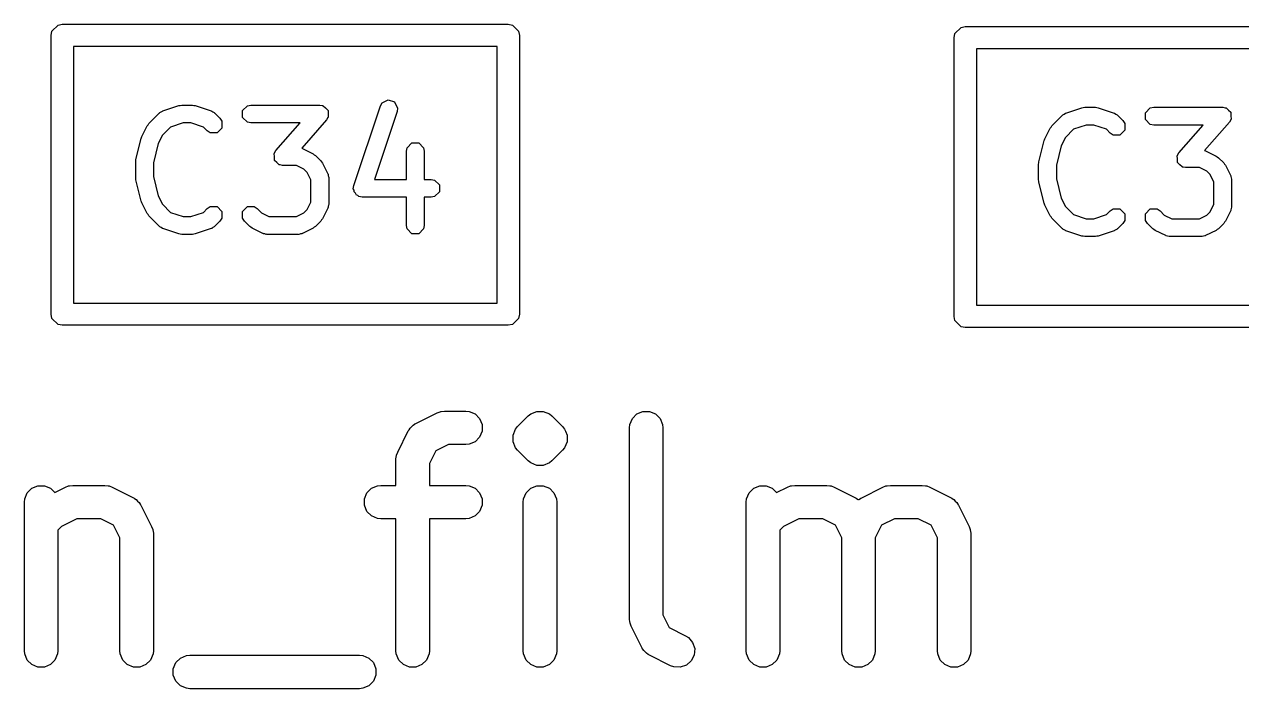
# Model space of a CAD drawing. Header units: inches. Extents: x 1.92 to 4.46, y -4.34 to -2.08.
# Drawn here: x 2.4732 to 2.6882, y -3.4915 to -3.3742 of the extents above; entities that cross this region are included whole.
import ezdxf

# ---------------------------------------------------------------- set-up
doc = ezdxf.new("R2010")
doc.units = ezdxf.units.IN
doc.header["$MEASUREMENT"] = 0
doc.layers.add('BLACK', color=250, linetype='CONTINUOUS')

msp = doc.modelspace()

# ---------------------------------------------------------------- linework, layer by layer
at = {"layer": 'BLACK', "linetype": 'CONTINUOUS'}
for p, q in [((2.4781, -3.37543), (2.47917, -3.37436)), ((2.47917, -3.37436), (2.47992, -3.37421)), ((2.47992, -3.37421), (2.55866, -3.37421)), ((2.55866, -3.37421), (2.55941, -3.37436)), ((2.55941, -3.37436), (2.56048, -3.37543)), ((2.63755, -3.37582), (2.63862, -3.37476)), ((2.63862, -3.37476), (2.63937, -3.37461)), ((2.63937, -3.37461), (2.71811, -3.37461)), ((2.47795, -3.37618), (2.4781, -3.37543)), ((2.47795, -3.42539), (2.47795, -3.37618)), ((2.56048, -3.37543), (2.56063, -3.37618)), ((2.56063, -3.37618), (2.56063, -3.42539)), ((2.6374, -3.37657), (2.63755, -3.37582)), ((2.6374, -3.42579), (2.6374, -3.37657)), ((2.48189, -3.37815), (2.48189, -3.42343)), ((2.55669, -3.37815), (2.48189, -3.37815)), ((2.55669, -3.42343), (2.55669, -3.37815)), ((2.64134, -3.37854), (2.64134, -3.42382)), ((2.71614, -3.37854), (2.64134, -3.37854)), ((2.53638, -3.38808), (2.53746, -3.38754)), ((2.53746, -3.38754), (2.5386, -3.38792)), ((2.49709, -3.38987), (2.49715, -3.38983)), ((2.49715, -3.38983), (2.49717, -3.38979)), ((2.49717, -3.38979), (2.49739, -3.38967)), ((2.49739, -3.38967), (2.4976, -3.38953)), ((2.4976, -3.38953), (2.49763, -3.38953)), ((2.49763, -3.38953), (2.4977, -3.38949)), ((2.4977, -3.38949), (2.50051, -3.38855)), ((2.50051, -3.38855), (2.50076, -3.38852)), ((2.50076, -3.38852), (2.50101, -3.38847)), ((2.50101, -3.38847), (2.50289, -3.38847)), ((2.50289, -3.38847), (2.50313, -3.38852)), ((2.50313, -3.38852), (2.50339, -3.38855)), ((2.50339, -3.38855), (2.5062, -3.38949)), ((2.5062, -3.38949), (2.50627, -3.38953)), ((2.50627, -3.38953), (2.5063, -3.38953)), ((2.5063, -3.38953), (2.50651, -3.38967)), ((2.50651, -3.38967), (2.50673, -3.38979)), ((2.50673, -3.38979), (2.50675, -3.38983)), ((2.50675, -3.38983), (2.50681, -3.38987)), ((2.51174, -3.38944), (2.5126, -3.38859)), ((2.51174, -3.39065), (2.51174, -3.38944)), ((2.5126, -3.38859), (2.5132, -3.38847)), ((2.5132, -3.38847), (2.52538, -3.38847)), ((2.52538, -3.38847), (2.52582, -3.38856)), ((2.52582, -3.38856), (2.52589, -3.38855)), ((2.52589, -3.38855), (2.52591, -3.38858)), ((2.52591, -3.38858), (2.52599, -3.38859)), ((2.52599, -3.38859), (2.52638, -3.38898)), ((2.52638, -3.38898), (2.5268, -3.38935)), ((2.5268, -3.38935), (2.5268, -3.3894)), ((2.5268, -3.3894), (2.52684, -3.38944)), ((2.52684, -3.38944), (2.52684, -3.39)), ((2.53139, -3.40267), (2.53608, -3.38861)), ((2.53906, -3.38961), (2.53507, -3.40159)), ((2.53608, -3.38861), (2.53638, -3.38808)), ((2.5386, -3.38792), (2.53914, -3.389)), ((2.53914, -3.389), (2.53906, -3.38961)), ((2.65715, -3.38988), (2.65996, -3.38894)), ((2.65996, -3.38894), (2.66021, -3.38891)), ((2.66021, -3.38891), (2.66046, -3.38886)), ((2.66046, -3.38886), (2.66234, -3.38886)), ((2.66234, -3.38886), (2.66258, -3.38891)), ((2.66258, -3.38891), (2.66283, -3.38894)), ((2.66283, -3.38894), (2.66565, -3.38988)), ((2.67119, -3.38984), (2.67204, -3.38898)), ((2.67119, -3.39104), (2.67119, -3.38984)), ((2.67204, -3.38898), (2.67265, -3.38886)), ((2.67265, -3.38886), (2.68483, -3.38886)), ((2.68483, -3.38886), (2.68527, -3.38895)), ((2.68527, -3.38895), (2.68534, -3.38895)), ((2.68534, -3.38895), (2.68536, -3.38897)), ((2.68536, -3.38897), (2.68544, -3.38898)), ((2.68544, -3.38898), (2.68583, -3.38938)), ((2.68583, -3.38938), (2.68624, -3.38974)), ((2.68624, -3.38974), (2.68625, -3.3898)), ((2.68625, -3.3898), (2.68629, -3.38984)), ((2.68629, -3.38984), (2.68629, -3.39039)), ((2.49492, -3.39215), (2.49507, -3.39195)), ((2.49507, -3.39195), (2.49521, -3.39174)), ((2.49521, -3.39174), (2.49709, -3.38987)), ((2.50127, -3.39162), (2.49905, -3.39236)), ((2.50263, -3.39162), (2.50127, -3.39162)), ((2.50485, -3.39236), (2.50263, -3.39162)), ((2.50681, -3.38987), (2.50775, -3.39081)), ((2.50775, -3.39081), (2.50809, -3.39132)), ((2.50809, -3.39132), (2.50809, -3.39252)), ((2.5126, -3.3915), (2.51174, -3.39065)), ((2.5132, -3.39162), (2.5126, -3.3915)), ((2.52191, -3.39162), (2.5132, -3.39162)), ((2.51764, -3.39651), (2.52191, -3.39162)), ((2.52657, -3.39108), (2.5222, -3.39608)), ((2.52679, -3.39069), (2.52657, -3.39108)), ((2.52684, -3.39065), (2.52679, -3.39069)), ((2.52684, -3.39), (2.52688, -3.39055)), ((2.52688, -3.39055), (2.52684, -3.39061)), ((2.52684, -3.39061), (2.52684, -3.39065)), ((2.65466, -3.39214), (2.65654, -3.39026)), ((2.65654, -3.39026), (2.6566, -3.39022)), ((2.6566, -3.39022), (2.65662, -3.39019)), ((2.65662, -3.39019), (2.65684, -3.39006)), ((2.65684, -3.39006), (2.65705, -3.38992)), ((2.65705, -3.38992), (2.65708, -3.38992)), ((2.65708, -3.38992), (2.65715, -3.38988)), ((2.66565, -3.38988), (2.66571, -3.38992)), ((2.66571, -3.38992), (2.66575, -3.38992)), ((2.66575, -3.38992), (2.66596, -3.39006)), ((2.66596, -3.39006), (2.66618, -3.39019)), ((2.66618, -3.39019), (2.6662, -3.39022)), ((2.6662, -3.39022), (2.66626, -3.39026)), ((2.66626, -3.39026), (2.6672, -3.3912)), ((2.6672, -3.3912), (2.66754, -3.39171)), ((2.66754, -3.39171), (2.66754, -3.39292)), ((2.67204, -3.39189), (2.67119, -3.39104)), ((2.67265, -3.39201), (2.67204, -3.39189)), ((2.68602, -3.39148), (2.68164, -3.39647)), ((2.68624, -3.39109), (2.68602, -3.39148)), ((2.68629, -3.39104), (2.68624, -3.39109)), ((2.68629, -3.39039), (2.68632, -3.39094)), ((2.68632, -3.39094), (2.68629, -3.39101)), ((2.68629, -3.39101), (2.68629, -3.39104)), ((2.49393, -3.39419), (2.49398, -3.39403)), ((2.49398, -3.39403), (2.49492, -3.39215)), ((2.49762, -3.39379), (2.49687, -3.39528)), ((2.49905, -3.39236), (2.49762, -3.39379)), ((2.50552, -3.39303), (2.50485, -3.39236)), ((2.50603, -3.39337), (2.50552, -3.39303)), ((2.50724, -3.39337), (2.50603, -3.39337)), ((2.50809, -3.39252), (2.50724, -3.39337)), ((2.65343, -3.39442), (2.65437, -3.39255)), ((2.65437, -3.39255), (2.65452, -3.39235)), ((2.65452, -3.39235), (2.65466, -3.39214)), ((2.6585, -3.39275), (2.65707, -3.39418)), ((2.66072, -3.39201), (2.6585, -3.39275)), ((2.66208, -3.39201), (2.66072, -3.39201)), ((2.6643, -3.39275), (2.66208, -3.39201)), ((2.66497, -3.39343), (2.6643, -3.39275)), ((2.66548, -3.39377), (2.66497, -3.39343)), ((2.66669, -3.39377), (2.66548, -3.39377)), ((2.66754, -3.39292), (2.66669, -3.39377)), ((2.68136, -3.39201), (2.67265, -3.39201)), ((2.67709, -3.3969), (2.68136, -3.39201)), ((2.49292, -3.3981), (2.49386, -3.39435)), ((2.49386, -3.39435), (2.49393, -3.39419)), ((2.49687, -3.39528), (2.49603, -3.39868)), ((2.5222, -3.39608), (2.52224, -3.39609)), ((2.52224, -3.39609), (2.52226, -3.39611)), ((2.52226, -3.39611), (2.52234, -3.39614)), ((2.52234, -3.39614), (2.52421, -3.39707)), ((2.54068, -3.39661), (2.5408, -3.396)), ((2.5408, -3.396), (2.54165, -3.39515)), ((2.54165, -3.39515), (2.54286, -3.39515)), ((2.54286, -3.39515), (2.54371, -3.396)), ((2.54371, -3.396), (2.54383, -3.39661)), ((2.65237, -3.39849), (2.65331, -3.39474)), ((2.65331, -3.39474), (2.65338, -3.39459)), ((2.65338, -3.39459), (2.65343, -3.39442)), ((2.65632, -3.39568), (2.65547, -3.39907)), ((2.65707, -3.39418), (2.65632, -3.39568)), ((2.49288, -3.39848), (2.49291, -3.39829)), ((2.49291, -3.39829), (2.49292, -3.3981)), ((2.51733, -3.39704), (2.51737, -3.39698)), ((2.51737, -3.39759), (2.51733, -3.39704)), ((2.51737, -3.39694), (2.51741, -3.3969)), ((2.51737, -3.39698), (2.51737, -3.39694)), ((2.51737, -3.39815), (2.51737, -3.39759)), ((2.51741, -3.39819), (2.51737, -3.39815)), ((2.51741, -3.3969), (2.51764, -3.39651)), ((2.51741, -3.39824), (2.51741, -3.39819)), ((2.51783, -3.39861), (2.51741, -3.39824)), ((2.52421, -3.39707), (2.52441, -3.39723)), ((2.52441, -3.39723), (2.52462, -3.39737)), ((2.52462, -3.39737), (2.52556, -3.39831)), ((2.52556, -3.39831), (2.5257, -3.39852)), ((2.54068, -3.40159), (2.54068, -3.39661)), ((2.54383, -3.39661), (2.54383, -3.40159)), ((2.67678, -3.39743), (2.67682, -3.39737)), ((2.67682, -3.39799), (2.67678, -3.39743)), ((2.67682, -3.39734), (2.67686, -3.39729)), ((2.67682, -3.39737), (2.67682, -3.39734)), ((2.67682, -3.39854), (2.67682, -3.39799)), ((2.67686, -3.39729), (2.67709, -3.3969)), ((2.68164, -3.39647), (2.68169, -3.39648)), ((2.68169, -3.39648), (2.68171, -3.39651)), ((2.68171, -3.39651), (2.68179, -3.39653)), ((2.68179, -3.39653), (2.68366, -3.39747)), ((2.68366, -3.39747), (2.68386, -3.39762)), ((2.68386, -3.39762), (2.68407, -3.39776)), ((2.68407, -3.39776), (2.68501, -3.3987)), ((2.49288, -3.40129), (2.49288, -3.39848)), ((2.49603, -3.39868), (2.49603, -3.4011)), ((2.51822, -3.399), (2.51783, -3.39861)), ((2.51829, -3.39901), (2.51822, -3.399)), ((2.51832, -3.39904), (2.51829, -3.39901)), ((2.51838, -3.39903), (2.51832, -3.39904)), ((2.51882, -3.39912), (2.51838, -3.39903)), ((2.52126, -3.39912), (2.51882, -3.39912)), ((2.52258, -3.39978), (2.52126, -3.39912)), ((2.52315, -3.40035), (2.52258, -3.39978)), ((2.52381, -3.40167), (2.52315, -3.40035)), ((2.5257, -3.39852), (2.52586, -3.39871)), ((2.52586, -3.39871), (2.52679, -3.40059)), ((2.65232, -3.39888), (2.65236, -3.39869)), ((2.65232, -3.40169), (2.65232, -3.39888)), ((2.65236, -3.39869), (2.65237, -3.39849)), ((2.65547, -3.39907), (2.65547, -3.40149)), ((2.67686, -3.39858), (2.67682, -3.39854)), ((2.67686, -3.39864), (2.67686, -3.39858)), ((2.67728, -3.399), (2.67686, -3.39864)), ((2.67767, -3.39939), (2.67728, -3.399)), ((2.67774, -3.39941), (2.67767, -3.39939)), ((2.67777, -3.39943), (2.67774, -3.39941)), ((2.67783, -3.39943), (2.67777, -3.39943)), ((2.67827, -3.39951), (2.67783, -3.39943)), ((2.68071, -3.39951), (2.67827, -3.39951)), ((2.68203, -3.40017), (2.68071, -3.39951)), ((2.6826, -3.40075), (2.68203, -3.40017)), ((2.68501, -3.3987), (2.68515, -3.39891)), ((2.68515, -3.39891), (2.6853, -3.39911)), ((2.6853, -3.39911), (2.68624, -3.40098)), ((2.49291, -3.40148), (2.49288, -3.40129)), ((2.49292, -3.40168), (2.49291, -3.40148)), ((2.49386, -3.40543), (2.49292, -3.40168)), ((2.49603, -3.4011), (2.49687, -3.40449)), ((2.52381, -3.40561), (2.52381, -3.40167)), ((2.52679, -3.40059), (2.52681, -3.40067)), ((2.52681, -3.40067), (2.52684, -3.40069)), ((2.52684, -3.40069), (2.52689, -3.40094)), ((2.52689, -3.40094), (2.52696, -3.40118)), ((2.52696, -3.40118), (2.52694, -3.40122)), ((2.52694, -3.40122), (2.52696, -3.40129)), ((2.52696, -3.40129), (2.52696, -3.40598)), ((2.53131, -3.40328), (2.53139, -3.40267)), ((2.53507, -3.40159), (2.54068, -3.40159)), ((2.54383, -3.40159), (2.54507, -3.40159)), ((2.54507, -3.40159), (2.54567, -3.40171)), ((2.54567, -3.40171), (2.54652, -3.40257)), ((2.54652, -3.40257), (2.54652, -3.40377)), ((2.65236, -3.40188), (2.65232, -3.40169)), ((2.65237, -3.40207), (2.65236, -3.40188)), ((2.65331, -3.40582), (2.65237, -3.40207)), ((2.65547, -3.40149), (2.65632, -3.40489)), ((2.68326, -3.40206), (2.6826, -3.40075)), ((2.68326, -3.406), (2.68326, -3.40206)), ((2.68624, -3.40098), (2.68626, -3.40106)), ((2.68626, -3.40106), (2.68629, -3.40108)), ((2.68629, -3.40108), (2.68634, -3.40133)), ((2.68634, -3.40133), (2.6864, -3.40158)), ((2.6864, -3.40158), (2.68639, -3.40161)), ((2.68639, -3.40161), (2.68641, -3.40169)), ((2.68641, -3.40169), (2.68641, -3.40637)), ((2.49687, -3.40449), (2.49762, -3.40599)), ((2.53143, -3.40351), (2.53131, -3.40328)), ((2.53143, -3.40377), (2.53143, -3.40351)), ((2.53169, -3.40403), (2.53143, -3.40377)), ((2.53185, -3.40436), (2.53169, -3.40403)), ((2.5321, -3.40444), (2.53185, -3.40436)), ((2.53228, -3.40462), (2.5321, -3.40444)), ((2.53288, -3.40474), (2.53228, -3.40462)), ((2.54068, -3.40474), (2.53288, -3.40474)), ((2.54068, -3.40973), (2.54068, -3.40474)), ((2.54507, -3.40474), (2.54383, -3.40474)), ((2.54383, -3.40474), (2.54383, -3.40973)), ((2.54567, -3.40462), (2.54507, -3.40474)), ((2.54652, -3.40377), (2.54567, -3.40462)), ((2.49393, -3.40558), (2.49386, -3.40543)), ((2.49398, -3.40575), (2.49393, -3.40558)), ((2.49492, -3.40762), (2.49398, -3.40575)), ((2.49762, -3.40599), (2.49905, -3.40742)), ((2.50485, -3.40742), (2.50552, -3.40674)), ((2.50552, -3.40674), (2.50603, -3.4064)), ((2.50603, -3.4064), (2.50724, -3.4064)), ((2.50724, -3.4064), (2.50809, -3.40725)), ((2.51174, -3.40725), (2.5126, -3.4064)), ((2.5126, -3.4064), (2.5138, -3.4064)), ((2.5138, -3.4064), (2.51431, -3.40674)), ((2.51431, -3.40674), (2.51507, -3.4075)), ((2.52258, -3.4075), (2.52315, -3.40692)), ((2.52315, -3.40692), (2.52381, -3.40561)), ((2.52679, -3.40669), (2.52586, -3.40856)), ((2.52681, -3.40661), (2.52679, -3.40669)), ((2.52684, -3.40658), (2.52681, -3.40661)), ((2.52689, -3.40634), (2.52684, -3.40658)), ((2.52696, -3.40609), (2.52689, -3.40634)), ((2.52696, -3.40598), (2.52694, -3.40606)), ((2.52694, -3.40606), (2.52696, -3.40609)), ((2.65338, -3.40597), (2.65331, -3.40582)), ((2.65343, -3.40614), (2.65338, -3.40597)), ((2.65437, -3.40802), (2.65343, -3.40614)), ((2.65632, -3.40489), (2.65707, -3.40638)), ((2.65707, -3.40638), (2.6585, -3.40781)), ((2.66497, -3.40714), (2.66548, -3.40679)), ((2.66548, -3.40679), (2.66669, -3.40679)), ((2.66669, -3.40679), (2.66754, -3.40765)), ((2.67119, -3.40765), (2.67204, -3.40679)), ((2.67204, -3.40679), (2.67325, -3.40679)), ((2.67325, -3.40679), (2.67376, -3.40714)), ((2.6826, -3.40732), (2.68326, -3.406)), ((2.68626, -3.407), (2.68624, -3.40708)), ((2.68629, -3.40698), (2.68626, -3.407)), ((2.68634, -3.40673), (2.68629, -3.40698)), ((2.6864, -3.40649), (2.68634, -3.40673)), ((2.68641, -3.40637), (2.68639, -3.40645)), ((2.68639, -3.40645), (2.6864, -3.40649)), ((2.49507, -3.40782), (2.49492, -3.40762)), ((2.49521, -3.40803), (2.49507, -3.40782)), ((2.49709, -3.40991), (2.49521, -3.40803)), ((2.49905, -3.40742), (2.50127, -3.40816)), ((2.50127, -3.40816), (2.50263, -3.40816)), ((2.50263, -3.40816), (2.50485, -3.40742)), ((2.50775, -3.40897), (2.50681, -3.40991)), ((2.50809, -3.40846), (2.50775, -3.40897)), ((2.50809, -3.40725), (2.50809, -3.40846)), ((2.51174, -3.40846), (2.51174, -3.40725)), ((2.51208, -3.40897), (2.51174, -3.40846)), ((2.51302, -3.40991), (2.51208, -3.40897)), ((2.51507, -3.4075), (2.51638, -3.40816)), ((2.51638, -3.40816), (2.52126, -3.40816)), ((2.52126, -3.40816), (2.52258, -3.4075)), ((2.52556, -3.40897), (2.52462, -3.40991)), ((2.5257, -3.40876), (2.52556, -3.40897)), ((2.52586, -3.40856), (2.5257, -3.40876)), ((2.65452, -3.40822), (2.65437, -3.40802)), ((2.65466, -3.40843), (2.65452, -3.40822)), ((2.65654, -3.4103), (2.65466, -3.40843)), ((2.6585, -3.40781), (2.66072, -3.40855)), ((2.66072, -3.40855), (2.66208, -3.40855)), ((2.66208, -3.40855), (2.6643, -3.40781)), ((2.6643, -3.40781), (2.66497, -3.40714)), ((2.66754, -3.40885), (2.6672, -3.40936)), ((2.66754, -3.40765), (2.66754, -3.40885)), ((2.67119, -3.40885), (2.67119, -3.40765)), ((2.67153, -3.40936), (2.67119, -3.40885)), ((2.67376, -3.40714), (2.67452, -3.40789)), ((2.67452, -3.40789), (2.67583, -3.40855)), ((2.67583, -3.40855), (2.68071, -3.40855)), ((2.68071, -3.40855), (2.68203, -3.40789)), ((2.68203, -3.40789), (2.6826, -3.40732)), ((2.68515, -3.40915), (2.68501, -3.40936)), ((2.6853, -3.40895), (2.68515, -3.40915)), ((2.68624, -3.40708), (2.6853, -3.40895)), ((2.49715, -3.40995), (2.49709, -3.40991)), ((2.49717, -3.40998), (2.49715, -3.40995)), ((2.49739, -3.41011), (2.49717, -3.40998)), ((2.4976, -3.41025), (2.49739, -3.41011)), ((2.49763, -3.41025), (2.4976, -3.41025)), ((2.4977, -3.41029), (2.49763, -3.41025)), ((2.50051, -3.41122), (2.4977, -3.41029)), ((2.50076, -3.41126), (2.50051, -3.41122)), ((2.50101, -3.41131), (2.50076, -3.41126)), ((2.50289, -3.41131), (2.50101, -3.41131)), ((2.50313, -3.41126), (2.50289, -3.41131)), ((2.50339, -3.41122), (2.50313, -3.41126)), ((2.5062, -3.41029), (2.50339, -3.41122)), ((2.50627, -3.41025), (2.5062, -3.41029)), ((2.5063, -3.41025), (2.50627, -3.41025)), ((2.50651, -3.41011), (2.5063, -3.41025)), ((2.50673, -3.40998), (2.50651, -3.41011)), ((2.50675, -3.40995), (2.50673, -3.40998)), ((2.50681, -3.40991), (2.50675, -3.40995)), ((2.51323, -3.41005), (2.51302, -3.40991)), ((2.51343, -3.4102), (2.51323, -3.41005)), ((2.51531, -3.41114), (2.51343, -3.4102)), ((2.51538, -3.41116), (2.51531, -3.41114)), ((2.51541, -3.41119), (2.51538, -3.41116)), ((2.51566, -3.41123), (2.51541, -3.41119)), ((2.5159, -3.4113), (2.51566, -3.41123)), ((2.51593, -3.41129), (2.5159, -3.4113)), ((2.51601, -3.41131), (2.51593, -3.41129)), ((2.52163, -3.41131), (2.51601, -3.41131)), ((2.52171, -3.41129), (2.52163, -3.41131)), ((2.52175, -3.4113), (2.52171, -3.41129)), ((2.52199, -3.41123), (2.52175, -3.4113)), ((2.52224, -3.41119), (2.52199, -3.41123)), ((2.52226, -3.41116), (2.52224, -3.41119)), ((2.52234, -3.41114), (2.52226, -3.41116)), ((2.52421, -3.4102), (2.52234, -3.41114)), ((2.52441, -3.41005), (2.52421, -3.4102)), ((2.52462, -3.40991), (2.52441, -3.41005)), ((2.5408, -3.41033), (2.54068, -3.40973)), ((2.54165, -3.41119), (2.5408, -3.41033)), ((2.54286, -3.41119), (2.54165, -3.41119)), ((2.54371, -3.41033), (2.54286, -3.41119)), ((2.54383, -3.40973), (2.54371, -3.41033)), ((2.6566, -3.41034), (2.65654, -3.4103)), ((2.65662, -3.41038), (2.6566, -3.41034)), ((2.65684, -3.4105), (2.65662, -3.41038)), ((2.65705, -3.41064), (2.65684, -3.4105)), ((2.65708, -3.41064), (2.65705, -3.41064)), ((2.65715, -3.41068), (2.65708, -3.41064)), ((2.65996, -3.41162), (2.65715, -3.41068)), ((2.66565, -3.41068), (2.66283, -3.41162)), ((2.66571, -3.41064), (2.66565, -3.41068)), ((2.66575, -3.41064), (2.66571, -3.41064)), ((2.66596, -3.4105), (2.66575, -3.41064)), ((2.66618, -3.41038), (2.66596, -3.4105)), ((2.6662, -3.41034), (2.66618, -3.41038)), ((2.66626, -3.4103), (2.6662, -3.41034)), ((2.6672, -3.40936), (2.66626, -3.4103)), ((2.67247, -3.4103), (2.67153, -3.40936)), ((2.67268, -3.41044), (2.67247, -3.4103)), ((2.67288, -3.4106), (2.67268, -3.41044)), ((2.67476, -3.41153), (2.67288, -3.4106)), ((2.68366, -3.4106), (2.68179, -3.41153)), ((2.68386, -3.41044), (2.68366, -3.4106)), ((2.68407, -3.4103), (2.68386, -3.41044)), ((2.68501, -3.40936), (2.68407, -3.4103)), ((2.66021, -3.41165), (2.65996, -3.41162)), ((2.66046, -3.4117), (2.66021, -3.41165)), ((2.66234, -3.4117), (2.66046, -3.4117)), ((2.66258, -3.41165), (2.66234, -3.4117)), ((2.66283, -3.41162), (2.66258, -3.41165)), ((2.67483, -3.41155), (2.67476, -3.41153)), ((2.67486, -3.41158), (2.67483, -3.41155)), ((2.6751, -3.41163), (2.67486, -3.41158)), ((2.67535, -3.41169), (2.6751, -3.41163)), ((2.67538, -3.41168), (2.67535, -3.41169)), ((2.67546, -3.4117), (2.67538, -3.41168)), ((2.68108, -3.4117), (2.67546, -3.4117)), ((2.68116, -3.41168), (2.68108, -3.4117)), ((2.6812, -3.41169), (2.68116, -3.41168)), ((2.68144, -3.41163), (2.6812, -3.41169)), ((2.68169, -3.41158), (2.68144, -3.41163)), ((2.68171, -3.41155), (2.68169, -3.41158)), ((2.68179, -3.41153), (2.68171, -3.41155)), ((2.48189, -3.42343), (2.55669, -3.42343)), ((2.64134, -3.42382), (2.71614, -3.42382)), ((2.4781, -3.42615), (2.47795, -3.42539)), ((2.47917, -3.42721), (2.4781, -3.42615)), ((2.56048, -3.42615), (2.55941, -3.42721)), ((2.56063, -3.42539), (2.56048, -3.42615)), ((2.63755, -3.42654), (2.6374, -3.42579)), ((2.47992, -3.42736), (2.47917, -3.42721)), ((2.55866, -3.42736), (2.47992, -3.42736)), ((2.55941, -3.42721), (2.55866, -3.42736)), ((2.63862, -3.42761), (2.63755, -3.42654)), ((2.63937, -3.42776), (2.63862, -3.42761)), ((2.71811, -3.42776), (2.63937, -3.42776)), ((2.54234, -3.4447), (2.54609, -3.44282)), ((2.54609, -3.44282), (2.54663, -3.44262)), ((2.54663, -3.44262), (2.54674, -3.44261)), ((2.54674, -3.44261), (2.54684, -3.44257)), ((2.54684, -3.44257), (2.54741, -3.44251)), ((2.54741, -3.44251), (2.55116, -3.44251)), ((2.55116, -3.44251), (2.55174, -3.44257)), ((2.55174, -3.44257), (2.5528, -3.44301)), ((2.5528, -3.44301), (2.55362, -3.44382)), ((2.56032, -3.44525), (2.5622, -3.44338)), ((2.5622, -3.44338), (2.56265, -3.44301)), ((2.56265, -3.44301), (2.56371, -3.44257)), ((2.56371, -3.44257), (2.56486, -3.44257)), ((2.56486, -3.44257), (2.56486, -3.44257)), ((2.56486, -3.44257), (2.56593, -3.44301)), ((2.56593, -3.44301), (2.56637, -3.44338)), ((2.56637, -3.44338), (2.56825, -3.44525)), ((2.58058, -3.44382), (2.58139, -3.44301)), ((2.58139, -3.44301), (2.58246, -3.44257)), ((2.58246, -3.44257), (2.58361, -3.44257)), ((2.58361, -3.44257), (2.58467, -3.44301)), ((2.58467, -3.44301), (2.58549, -3.44382)), ((2.54115, -3.44582), (2.54133, -3.44553)), ((2.54133, -3.44553), (2.54161, -3.44529)), ((2.54161, -3.44529), (2.54185, -3.44501)), ((2.54185, -3.44501), (2.54214, -3.44482)), ((2.54214, -3.44482), (2.5422, -3.44477)), ((2.5422, -3.44477), (2.54225, -3.44476)), ((2.54225, -3.44476), (2.54234, -3.4447)), ((2.55362, -3.44382), (2.55406, -3.44489)), ((2.55406, -3.44489), (2.55406, -3.44604)), ((2.55951, -3.44676), (2.55996, -3.4457)), ((2.55996, -3.4457), (2.56032, -3.44525)), ((2.56825, -3.44525), (2.56862, -3.4457)), ((2.56862, -3.4457), (2.56876, -3.44604)), ((2.58008, -3.44547), (2.58014, -3.44489)), ((2.58008, -3.47921), (2.58008, -3.44547)), ((2.58014, -3.44489), (2.58058, -3.44382)), ((2.58549, -3.44382), (2.58593, -3.44489)), ((2.58593, -3.44489), (2.58599, -3.44547)), ((2.58599, -3.44547), (2.58599, -3.47851)), ((2.53915, -3.44977), (2.54102, -3.44602)), ((2.54102, -3.44602), (2.54108, -3.44592)), ((2.54108, -3.44592), (2.5411, -3.44588)), ((2.5411, -3.44588), (2.54115, -3.44582)), ((2.55362, -3.44711), (2.5528, -3.44792)), ((2.55406, -3.44604), (2.55362, -3.44711)), ((2.55951, -3.44792), (2.55951, -3.44676)), ((2.56876, -3.44604), (2.56906, -3.44676)), ((2.56906, -3.44676), (2.56906, -3.44792)), ((2.53894, -3.45031), (2.53915, -3.44977)), ((2.54586, -3.44954), (2.54474, -3.45179)), ((2.54811, -3.44842), (2.54586, -3.44954)), ((2.55116, -3.44842), (2.54811, -3.44842)), ((2.55174, -3.44836), (2.55116, -3.44842)), ((2.5528, -3.44792), (2.55174, -3.44836)), ((2.55996, -3.44898), (2.55951, -3.44792)), ((2.56032, -3.44943), (2.55996, -3.44898)), ((2.5622, -3.4513), (2.56032, -3.44943)), ((2.56825, -3.44943), (2.56637, -3.4513)), ((2.56862, -3.44898), (2.56825, -3.44943)), ((2.56906, -3.44792), (2.56862, -3.44898)), ((2.53884, -3.45109), (2.53889, -3.45051)), ((2.53884, -3.45564), (2.53884, -3.45109)), ((2.53889, -3.45051), (2.53893, -3.45042)), ((2.53893, -3.45042), (2.53894, -3.45031)), ((2.54474, -3.45179), (2.54474, -3.45564)), ((2.56265, -3.45167), (2.5622, -3.4513)), ((2.56371, -3.45211), (2.56265, -3.45167)), ((2.56486, -3.45211), (2.56371, -3.45211)), ((2.56371, -3.45211), (2.56371, -3.45211)), ((2.56593, -3.45167), (2.56486, -3.45211)), ((2.56486, -3.45211), (2.56486, -3.45211)), ((2.56637, -3.4513), (2.56593, -3.45167)), ((2.47372, -3.45695), (2.47453, -3.45613)), ((2.47453, -3.45613), (2.4756, -3.45569)), ((2.4756, -3.45569), (2.47675, -3.45569)), ((2.47675, -3.45569), (2.47781, -3.45613)), ((2.47781, -3.45613), (2.47858, -3.4569)), ((2.47858, -3.4569), (2.48048, -3.45595)), ((2.48048, -3.45595), (2.48102, -3.45574)), ((2.48102, -3.45574), (2.48112, -3.45573)), ((2.48112, -3.45573), (2.48122, -3.45569)), ((2.48122, -3.45569), (2.4818, -3.45564)), ((2.4818, -3.45564), (2.48742, -3.45564)), ((2.48742, -3.45564), (2.488, -3.45569)), ((2.488, -3.45569), (2.48809, -3.45573)), ((2.48809, -3.45573), (2.4882, -3.45574)), ((2.4882, -3.45574), (2.48874, -3.45595)), ((2.48874, -3.45595), (2.49249, -3.45782)), ((2.53371, -3.45695), (2.53452, -3.45613)), ((2.53452, -3.45613), (2.53559, -3.45569)), ((2.53559, -3.45569), (2.53616, -3.45564)), ((2.53616, -3.45564), (2.53884, -3.45564)), ((2.54474, -3.45564), (2.55116, -3.45564)), ((2.55116, -3.45564), (2.55174, -3.45569)), ((2.55174, -3.45569), (2.5528, -3.45613)), ((2.5528, -3.45613), (2.55362, -3.45695)), ((2.56183, -3.45695), (2.56265, -3.45613)), ((2.56265, -3.45613), (2.56371, -3.45569)), ((2.56371, -3.45569), (2.56486, -3.45569)), ((2.56486, -3.45569), (2.56593, -3.45613)), ((2.56593, -3.45613), (2.56674, -3.45695)), ((2.6012, -3.45695), (2.60202, -3.45613)), ((2.60202, -3.45613), (2.60308, -3.45569)), ((2.60308, -3.45569), (2.60423, -3.45569)), ((2.60423, -3.45569), (2.6053, -3.45613)), ((2.6053, -3.45613), (2.60606, -3.4569)), ((2.60606, -3.4569), (2.60796, -3.45595)), ((2.60796, -3.45595), (2.6085, -3.45574)), ((2.6085, -3.45574), (2.60861, -3.45573)), ((2.60861, -3.45573), (2.6087, -3.45569)), ((2.6087, -3.45569), (2.60928, -3.45564)), ((2.60928, -3.45564), (2.6149, -3.45564)), ((2.6149, -3.45564), (2.61548, -3.45569)), ((2.61548, -3.45569), (2.61558, -3.45573)), ((2.61558, -3.45573), (2.61568, -3.45574)), ((2.61568, -3.45574), (2.61622, -3.45595)), ((2.61622, -3.45595), (2.61997, -3.45782)), ((2.62108, -3.45782), (2.62483, -3.45595)), ((2.62483, -3.45595), (2.62537, -3.45574)), ((2.62537, -3.45574), (2.62548, -3.45573)), ((2.62548, -3.45573), (2.62558, -3.45569)), ((2.62558, -3.45569), (2.62615, -3.45564)), ((2.62615, -3.45564), (2.63178, -3.45564)), ((2.63178, -3.45564), (2.63235, -3.45569)), ((2.63235, -3.45569), (2.63245, -3.45573)), ((2.63245, -3.45573), (2.63256, -3.45574)), ((2.63256, -3.45574), (2.6331, -3.45595)), ((2.6331, -3.45595), (2.63685, -3.45782)), ((2.47322, -3.45859), (2.47328, -3.45801)), ((2.47322, -3.48484), (2.47322, -3.45859)), ((2.47328, -3.45801), (2.47372, -3.45695)), ((2.49249, -3.45782), (2.49259, -3.45788)), ((2.49259, -3.45788), (2.49263, -3.4579)), ((2.49263, -3.4579), (2.49269, -3.45795)), ((2.49269, -3.45795), (2.49298, -3.45813)), ((2.49298, -3.45813), (2.49322, -3.45841)), ((2.49322, -3.45841), (2.4935, -3.45865)), ((2.53327, -3.45801), (2.53371, -3.45695)), ((2.53327, -3.45916), (2.53327, -3.45801)), ((2.55362, -3.45695), (2.55406, -3.45801)), ((2.55406, -3.45801), (2.55406, -3.45916)), ((2.56133, -3.45859), (2.56139, -3.45801)), ((2.56133, -3.48484), (2.56133, -3.45859)), ((2.56139, -3.45801), (2.56183, -3.45695)), ((2.56674, -3.45695), (2.56718, -3.45801)), ((2.56718, -3.45801), (2.56724, -3.45859)), ((2.56724, -3.45859), (2.56724, -3.48484)), ((2.6007, -3.45859), (2.60076, -3.45801)), ((2.6007, -3.48484), (2.6007, -3.45859)), ((2.60076, -3.45801), (2.6012, -3.45695)), ((2.61997, -3.45782), (2.62007, -3.45788)), ((2.62007, -3.45788), (2.62012, -3.4579)), ((2.62012, -3.4579), (2.62017, -3.45795)), ((2.62017, -3.45795), (2.62046, -3.45813)), ((2.62046, -3.45813), (2.62053, -3.4582)), ((2.62053, -3.4582), (2.62059, -3.45813)), ((2.62059, -3.45813), (2.62088, -3.45795)), ((2.62088, -3.45795), (2.62094, -3.4579)), ((2.62094, -3.4579), (2.62099, -3.45788)), ((2.62099, -3.45788), (2.62108, -3.45782)), ((2.63685, -3.45782), (2.63694, -3.45788)), ((2.63694, -3.45788), (2.63699, -3.4579)), ((2.63699, -3.4579), (2.63705, -3.45795)), ((2.63705, -3.45795), (2.63734, -3.45813)), ((2.63734, -3.45813), (2.63758, -3.45841)), ((2.63758, -3.45841), (2.63786, -3.45865)), ((2.4935, -3.45865), (2.49369, -3.45894)), ((2.49369, -3.45894), (2.49374, -3.459)), ((2.49374, -3.459), (2.49375, -3.45905)), ((2.49375, -3.45905), (2.49381, -3.45914)), ((2.49381, -3.45914), (2.49569, -3.46289)), ((2.53371, -3.46023), (2.53327, -3.45916)), ((2.53452, -3.46104), (2.53371, -3.46023)), ((2.55362, -3.46023), (2.5528, -3.46104)), ((2.55406, -3.45916), (2.55362, -3.46023)), ((2.63786, -3.45865), (2.63804, -3.45894)), ((2.63804, -3.45894), (2.63809, -3.459)), ((2.63809, -3.459), (2.63811, -3.45905)), ((2.63811, -3.45905), (2.63817, -3.45914)), ((2.63817, -3.45914), (2.64004, -3.46289)), ((2.4798, -3.46289), (2.47912, -3.46356)), ((2.48249, -3.46154), (2.4798, -3.46289)), ((2.48672, -3.46154), (2.48249, -3.46154)), ((2.48897, -3.46266), (2.48672, -3.46154)), ((2.49009, -3.46491), (2.48897, -3.46266)), ((2.49569, -3.46289), (2.49589, -3.46343)), ((2.53559, -3.46148), (2.53452, -3.46104)), ((2.53616, -3.46154), (2.53559, -3.46148)), ((2.53884, -3.46154), (2.53616, -3.46154)), ((2.53884, -3.48484), (2.53884, -3.46154)), ((2.55116, -3.46154), (2.54474, -3.46154)), ((2.54474, -3.46154), (2.54474, -3.48484)), ((2.55174, -3.46148), (2.55116, -3.46154)), ((2.5528, -3.46104), (2.55174, -3.46148)), ((2.60728, -3.46289), (2.60661, -3.46356)), ((2.60998, -3.46154), (2.60728, -3.46289)), ((2.61421, -3.46154), (2.60998, -3.46154)), ((2.61645, -3.46266), (2.61421, -3.46154)), ((2.61758, -3.46491), (2.61645, -3.46266)), ((2.6246, -3.46266), (2.62348, -3.46491)), ((2.62685, -3.46154), (2.6246, -3.46266)), ((2.63108, -3.46154), (2.62685, -3.46154)), ((2.63333, -3.46266), (2.63108, -3.46154)), ((2.63445, -3.46491), (2.63333, -3.46266)), ((2.64004, -3.46289), (2.64025, -3.46343)), ((2.47912, -3.46356), (2.47912, -3.48484)), ((2.49009, -3.48484), (2.49009, -3.46491)), ((2.49589, -3.46343), (2.4959, -3.46354)), ((2.4959, -3.46354), (2.49594, -3.46364)), ((2.49594, -3.46364), (2.496, -3.46421)), ((2.496, -3.46421), (2.496, -3.48484)), ((2.60661, -3.46356), (2.60661, -3.48484)), ((2.61758, -3.48484), (2.61758, -3.46491)), ((2.62348, -3.46491), (2.62348, -3.48484)), ((2.63445, -3.48484), (2.63445, -3.46491)), ((2.64025, -3.46343), (2.64026, -3.46354)), ((2.64026, -3.46354), (2.6403, -3.46364)), ((2.6403, -3.46364), (2.64035, -3.46421)), ((2.64035, -3.46421), (2.64035, -3.48484)), ((2.58014, -3.47979), (2.58008, -3.47921)), ((2.58018, -3.47989), (2.58014, -3.47979)), ((2.58019, -3.47999), (2.58018, -3.47989)), ((2.58039, -3.48053), (2.58019, -3.47999)), ((2.58599, -3.47851), (2.58711, -3.48076)), ((2.58227, -3.48428), (2.58039, -3.48053)), ((2.58711, -3.48076), (2.58998, -3.48219)), ((2.58998, -3.48219), (2.59047, -3.4825)), ((2.58233, -3.48438), (2.58227, -3.48428)), ((2.58234, -3.48442), (2.58233, -3.48438)), ((2.59047, -3.4825), (2.59122, -3.48337)), ((2.59122, -3.48337), (2.59159, -3.48447)), ((2.47328, -3.48541), (2.47322, -3.48484)), ((2.47372, -3.48648), (2.47328, -3.48541)), ((2.47453, -3.48729), (2.47372, -3.48648)), ((2.47863, -3.48648), (2.47781, -3.48729)), ((2.47907, -3.48541), (2.47863, -3.48648)), ((2.47912, -3.48484), (2.47907, -3.48541)), ((2.49015, -3.48541), (2.49009, -3.48484)), ((2.49059, -3.48648), (2.49015, -3.48541)), ((2.4914, -3.48729), (2.49059, -3.48648)), ((2.4955, -3.48648), (2.49469, -3.48729)), ((2.49594, -3.48541), (2.4955, -3.48648)), ((2.496, -3.48484), (2.49594, -3.48541)), ((2.49996, -3.48694), (2.50078, -3.48613)), ((2.50078, -3.48613), (2.50184, -3.48569)), ((2.50184, -3.48569), (2.50242, -3.48563)), ((2.50242, -3.48563), (2.53241, -3.48563)), ((2.53241, -3.48563), (2.53299, -3.48569)), ((2.53299, -3.48569), (2.53406, -3.48613)), ((2.53406, -3.48613), (2.53487, -3.48694)), ((2.53889, -3.48541), (2.53884, -3.48484)), ((2.53933, -3.48648), (2.53889, -3.48541)), ((2.54015, -3.48729), (2.53933, -3.48648)), ((2.54424, -3.48648), (2.54343, -3.48729)), ((2.54468, -3.48541), (2.54424, -3.48648)), ((2.54474, -3.48484), (2.54468, -3.48541)), ((2.56139, -3.48541), (2.56133, -3.48484)), ((2.56183, -3.48648), (2.56139, -3.48541)), ((2.56265, -3.48729), (2.56183, -3.48648)), ((2.56674, -3.48648), (2.56593, -3.48729)), ((2.56718, -3.48541), (2.56674, -3.48648)), ((2.56724, -3.48484), (2.56718, -3.48541)), ((2.58239, -3.48448), (2.58234, -3.48442)), ((2.58258, -3.48477), (2.58239, -3.48448)), ((2.58286, -3.48501), (2.58258, -3.48477)), ((2.5831, -3.48529), (2.58286, -3.48501)), ((2.58339, -3.48548), (2.5831, -3.48529)), ((2.58345, -3.48553), (2.58339, -3.48548)), ((2.58349, -3.48554), (2.58345, -3.48553)), ((2.58359, -3.4856), (2.58349, -3.48554)), ((2.58734, -3.48748), (2.58359, -3.4856)), ((2.59151, -3.48562), (2.59099, -3.48665)), ((2.59159, -3.48447), (2.59151, -3.48562)), ((2.60076, -3.48541), (2.6007, -3.48484)), ((2.6012, -3.48648), (2.60076, -3.48541)), ((2.60202, -3.48729), (2.6012, -3.48648)), ((2.60611, -3.48648), (2.6053, -3.48729)), ((2.60655, -3.48541), (2.60611, -3.48648)), ((2.60661, -3.48484), (2.60655, -3.48541)), ((2.61763, -3.48541), (2.61758, -3.48484)), ((2.61807, -3.48648), (2.61763, -3.48541)), ((2.61889, -3.48729), (2.61807, -3.48648)), ((2.62298, -3.48648), (2.62217, -3.48729)), ((2.62342, -3.48541), (2.62298, -3.48648)), ((2.62348, -3.48484), (2.62342, -3.48541)), ((2.63451, -3.48541), (2.63445, -3.48484)), ((2.63495, -3.48648), (2.63451, -3.48541)), ((2.63576, -3.48729), (2.63495, -3.48648)), ((2.63986, -3.48648), (2.63904, -3.48729)), ((2.6403, -3.48541), (2.63986, -3.48648)), ((2.64035, -3.48484), (2.6403, -3.48541)), ((2.4756, -3.48773), (2.47453, -3.48729)), ((2.47675, -3.48773), (2.4756, -3.48773)), ((2.47781, -3.48729), (2.47675, -3.48773)), ((2.49247, -3.48773), (2.4914, -3.48729)), ((2.49362, -3.48773), (2.49247, -3.48773)), ((2.49469, -3.48729), (2.49362, -3.48773)), ((2.49952, -3.48801), (2.49996, -3.48694)), ((2.49952, -3.48916), (2.49952, -3.48801)), ((2.53487, -3.48694), (2.53531, -3.48801)), ((2.53531, -3.48801), (2.53531, -3.48916)), ((2.54121, -3.48773), (2.54015, -3.48729)), ((2.54236, -3.48773), (2.54121, -3.48773)), ((2.54343, -3.48729), (2.54236, -3.48773)), ((2.56371, -3.48773), (2.56265, -3.48729)), ((2.56486, -3.48773), (2.56371, -3.48773)), ((2.56593, -3.48729), (2.56486, -3.48773)), ((2.58788, -3.48768), (2.58734, -3.48748)), ((2.58903, -3.48776), (2.58788, -3.48768)), ((2.59012, -3.4874), (2.58903, -3.48776)), ((2.59099, -3.48665), (2.59012, -3.4874)), ((2.60308, -3.48773), (2.60202, -3.48729)), ((2.60423, -3.48773), (2.60308, -3.48773)), ((2.6053, -3.48729), (2.60423, -3.48773)), ((2.61995, -3.48773), (2.61889, -3.48729)), ((2.6211, -3.48773), (2.61995, -3.48773)), ((2.62217, -3.48729), (2.6211, -3.48773)), ((2.63683, -3.48773), (2.63576, -3.48729)), ((2.63798, -3.48773), (2.63683, -3.48773)), ((2.63904, -3.48729), (2.63798, -3.48773)), ((2.49996, -3.49023), (2.49952, -3.48916)), ((2.50078, -3.49104), (2.49996, -3.49023)), ((2.53487, -3.49023), (2.53406, -3.49104)), ((2.53531, -3.48916), (2.53487, -3.49023)), ((2.50184, -3.49148), (2.50078, -3.49104)), ((2.50242, -3.49154), (2.50184, -3.49148)), ((2.53241, -3.49154), (2.50242, -3.49154)), ((2.53299, -3.49148), (2.53241, -3.49154)), ((2.53406, -3.49104), (2.53299, -3.49148))]:
    msp.add_line(p, q, dxfattribs=at)

doc.saveas('drawing.dxf')
